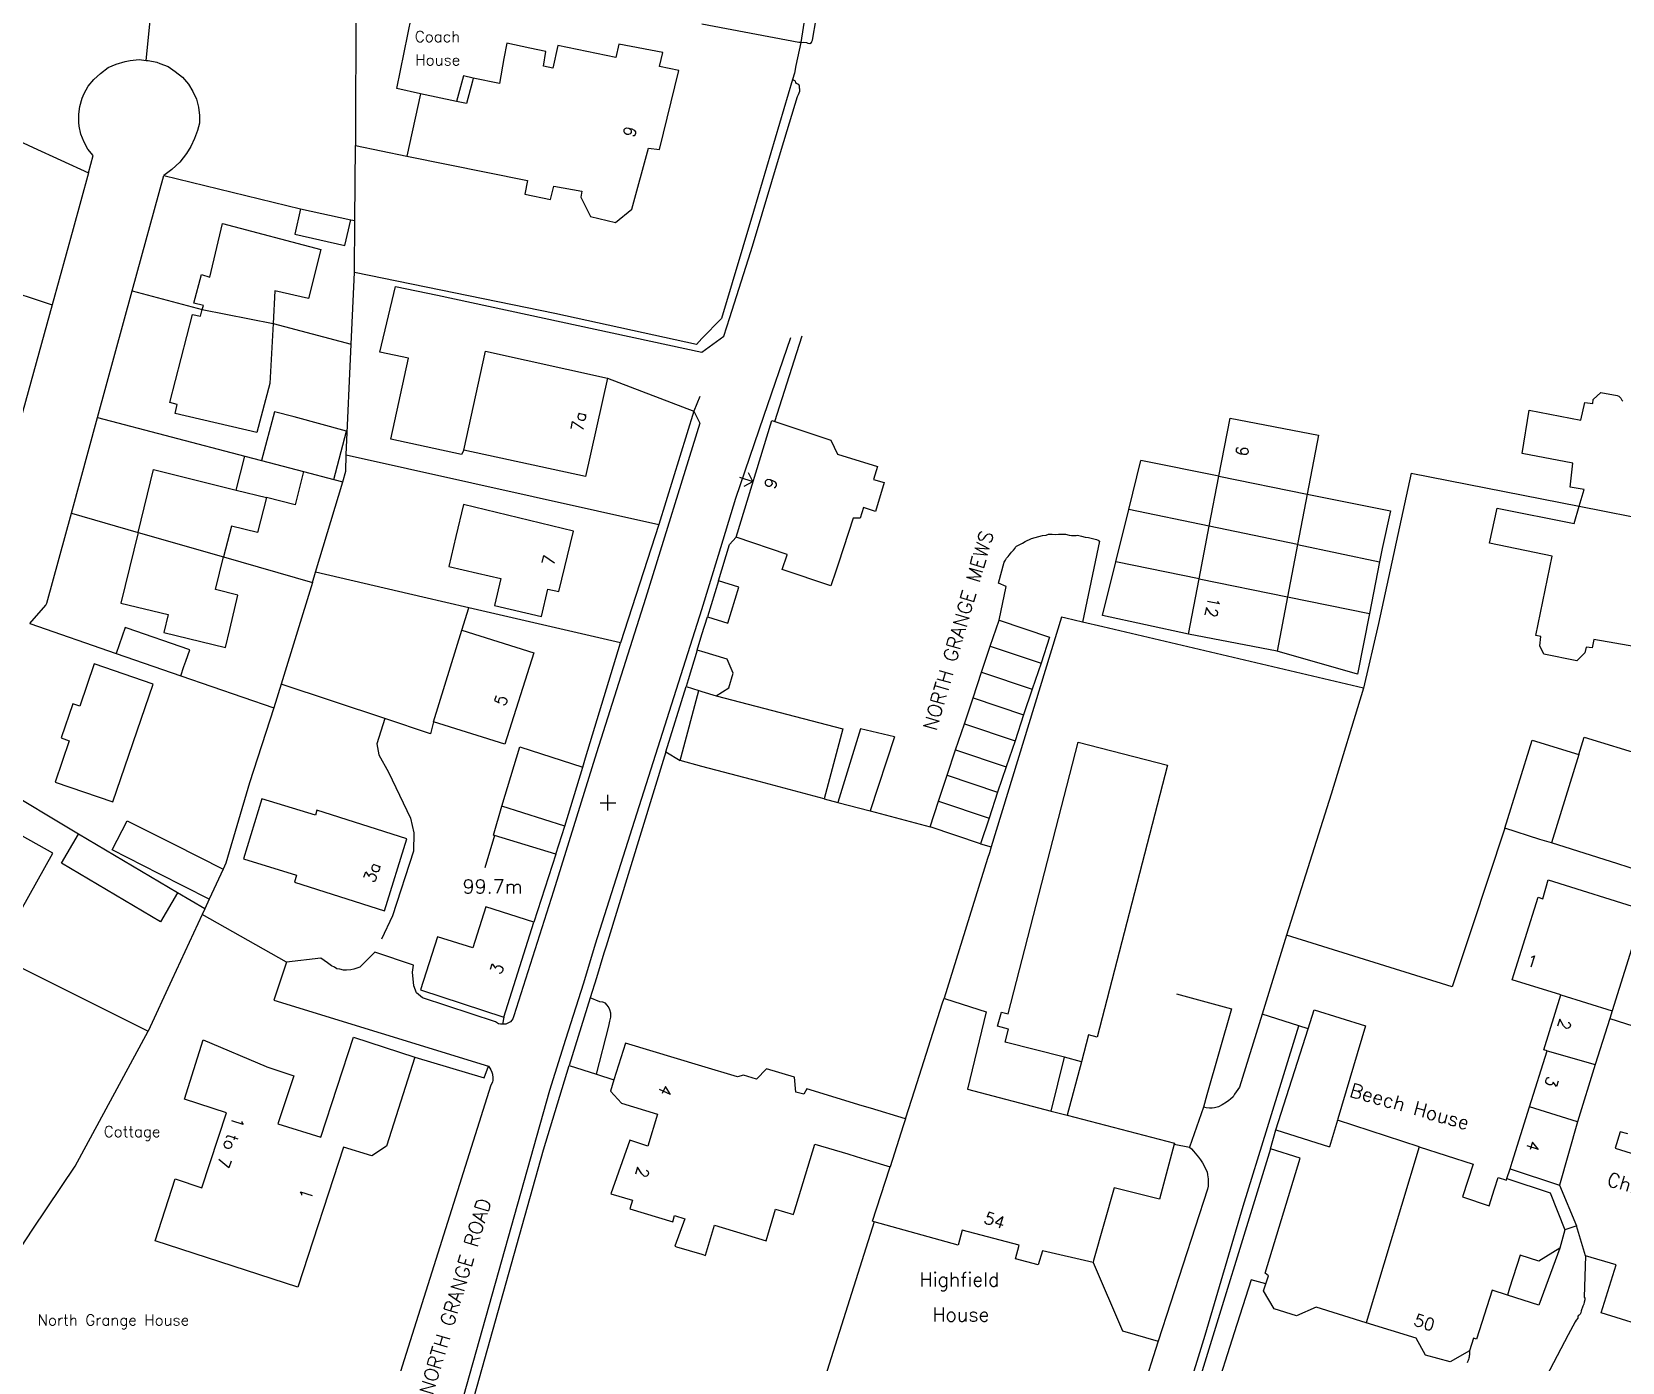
# Model space of a CAD drawing. Extents: x 427500 to 429848, y 434500 to 436505.
# Drawn here: x 428433 to 428592, y 435738 to 435871.1 of the extents above; entities that cross this region are included whole.
import ezdxf

# ---------------------------------------------------------------- set-up
doc = ezdxf.new("R2010")
doc.units = 0
doc.layers.add('LPTIP_Ex_Base', color=8, linetype='Continuous')
doc.styles.add('MtXpl_Romans', font='romans__.ttf')

msp = doc.modelspace()

# ---------------------------------------------------------------- linework, layer by layer
at = {"layer": 'LPTIP_Ex_Base', "color": 251, "true_color": 0x636466}
for p, q in [((428444.44, 435868.22), (428446.13, 435885.18)), ((428511.05, 435870.25), (428513.5, 435884.75)), ((428511.9, 435882.7), (428509.87, 435870)), ((428465.4, 435873.7), (428465.35, 435859.9)), ((428469.5, 435865.4), (428470.95, 435872.6)), ((428509.69, 435870.03), (428500, 435871.85)), ((428511, 435870.1), (428511.05, 435870.25)), ((428480.48, 435869.96), (428480.2, 435868.4)), ((428482.8, 435869.45), (428480.48, 435869.96)), ((428484.4, 435869.1), (428482.8, 435869.45)), ((428484.15, 435867.65), (428484.4, 435869.1)), ((428485.6, 435869.7), (428485.1, 435867.45)), ((428491.4, 435868.5), (428485.6, 435869.7)), ((428491.7, 435869.85), (428491.4, 435868.5)), ((428496.1, 435869), (428491.7, 435869.85)), ((428495.75, 435867.6), (428496.1, 435869)), ((428509.87, 435870), (428509.4, 435867.73)), ((428509.87, 435870), (428509.69, 435870.03)), ((428509.87, 435870), (428510.15, 435870.05)), ((428510.15, 435870.05), (428510.45, 435870)), ((428510.45, 435870), (428510.6, 435869.95)), ((428510.6, 435869.95), (428510.8, 435869.9)), ((428510.8, 435869.9), (428510.95, 435870)), ((428510.95, 435870), (428511, 435870.1)), ((428439.87, 435866.9), (428440.65, 435867.5)), ((428440.65, 435867.5), (428441.45, 435867.85)), ((428441.45, 435867.85), (428442.35, 435868.1)), ((428442.35, 435868.1), (428442.85, 435868.2)), ((428442.85, 435868.2), (428443.75, 435868.3)), ((428443.75, 435868.3), (428444.44, 435868.22)), ((428444.44, 435868.22), (428444.65, 435868.2)), ((428444.65, 435868.2), (428445.5, 435868.05)), ((428445.5, 435868.05), (428445.8, 435867.9)), ((428445.8, 435867.9), (428446.65, 435867.6)), ((428446.65, 435867.6), (428447.35, 435867.1)), ((428447.35, 435867.1), (428448.05, 435866.55)), ((428480.2, 435868.4), (428479.75, 435865.9)), ((428485.1, 435867.45), (428484.15, 435867.65)), ((428497.7, 435867.2), (428495.75, 435867.6)), ((428495.75, 435859.3), (428497.7, 435867.2)), ((428509.4, 435867.73), (428509.25, 435866.95)), ((428419, 435866.04), (428433.14, 435859.52)), ((428438.25, 435864.9), (428438.65, 435865.65)), ((428438.65, 435865.65), (428439.2, 435866.3)), ((428439.2, 435866.3), (428439.87, 435866.9)), ((428448.05, 435866.55), (428448.65, 435865.85)), ((428448.65, 435865.85), (428449.1, 435865.1)), ((428471.85, 435864.89), (428469.5, 435865.4)), ((428476.16, 435866.67), (428475.47, 435864.11)), ((428477.13, 435866.46), (428476.16, 435866.67)), ((428477.05, 435866.15), (428476.45, 435863.9)), ((428477.13, 435866.46), (428477.05, 435866.15)), ((428479.75, 435865.9), (428477.13, 435866.46)), ((428509.06, 435866.3), (428505.15, 435853.1)), ((428509.25, 435866.95), (428509.06, 435866.3)), ((428509.15, 435866.25), (428509.06, 435866.3)), ((428509.35, 435866.15), (428509.15, 435866.25)), ((428509.4, 435866), (428509.35, 435866.15)), ((428509.45, 435865.9), (428509.4, 435866)), ((428509.6, 435865.85), (428509.45, 435865.9)), ((428509.7, 435865.8), (428509.6, 435865.85)), ((428509.75, 435865.65), (428509.7, 435865.8)), ((428509.75, 435865.45), (428509.75, 435865.65)), ((428509.8, 435865.35), (428509.75, 435865.45)), ((428437.8, 435863.6), (428438.05, 435864.45)), ((428438.05, 435864.45), (428438.25, 435864.9)), ((428449.1, 435865.1), (428449.45, 435864.35)), ((428449.45, 435864.35), (428449.65, 435863.55)), ((428471.85, 435864.89), (428470.5, 435858.65)), ((428475.47, 435864.11), (428471.85, 435864.89)), ((428476.45, 435863.9), (428475.47, 435864.11)), ((428507.95, 435859.35), (428509.55, 435864.6)), ((428509.55, 435864.6), (428509.65, 435864.8)), ((428509.65, 435864.8), (428509.8, 435865.15)), ((428509.8, 435865.15), (428509.8, 435865.35)), ((428437.7, 435862.85), (428437.8, 435863.6)), ((428437.7, 435862), (428437.7, 435862.85)), ((428449.65, 435863.55), (428449.75, 435862.7)), ((428449.75, 435862.7), (428449.75, 435861.95)), ((428437.75, 435861.65), (428437.7, 435862)), ((428437.9, 435860.85), (428437.75, 435861.65)), ((428438.25, 435860.05), (428437.9, 435860.85)), ((428449.55, 435861.2), (428449.25, 435860.4)), ((428449.75, 435861.95), (428449.55, 435861.2)), ((428433.14, 435859.52), (428438.67, 435856.97)), ((428438.6, 435859.35), (428438.25, 435860.05)), ((428439.15, 435858.7), (428438.6, 435859.35)), ((428448.9, 435859.6), (428448.45, 435858.9)), ((428449.25, 435860.4), (428448.9, 435859.6)), ((428465.29, 435852.2), (428465.35, 435859.7)), ((428465.35, 435859.9), (428465.35, 435859.7)), ((428465.35, 435859.7), (428470.5, 435858.65)), ((428493, 435853.35), (428494.65, 435859.45)), ((428494.65, 435859.45), (428495.75, 435859.3)), ((428505.05, 435849.65), (428507.95, 435859.35)), ((428438.67, 435856.97), (428439.15, 435858.7)), ((428447.8, 435858.05), (428447, 435857.3)), ((428448.45, 435858.9), (428447.8, 435858.05)), ((428470.5, 435858.65), (428482.55, 435856.2)), ((428438.67, 435856.97), (428437.13, 435851.37)), ((428443.05, 435845.18), (428446.2, 435856.7)), ((428447, 435857.3), (428446.2, 435856.7)), ((428446.2, 435856.7), (428459.88, 435853.37)), ((428482.55, 435856.2), (428482.3, 435854.85)), ((428482.3, 435854.85), (428484.85, 435854.3)), ((428484.85, 435854.3), (428485.2, 435855.65)), ((428485.2, 435855.65), (428488, 435855.15)), ((428488, 435855.15), (428487.9, 435854.55)), ((428487.9, 435854.55), (428488.85, 435852.6)), ((428459.88, 435853.37), (428459.3, 435850.85)), ((428459.88, 435853.37), (428464.9, 435852.27)), ((428491.35, 435852), (428493, 435853.35)), ((428505.15, 435853.1), (428501.95, 435842.4)), ((428437.13, 435851.37), (428435.03, 435843.77)), ((428450.8, 435846.55), (428452.05, 435851.9)), ((428452.05, 435851.9), (428461.9, 435849.3)), ((428464.3, 435849.7), (428464.9, 435852.27)), ((428464.9, 435852.27), (428465.29, 435852.2)), ((428465.25, 435847), (428465.29, 435852.2)), ((428488.85, 435852.6), (428491.35, 435852)), ((428459.3, 435850.85), (428464.3, 435849.7)), ((428504.85, 435849.01), (428505.05, 435849.65)), ((428461.9, 435849.3), (428460.65, 435844.4)), ((428502.79, 435842.51), (428504.85, 435849.01)), ((428449.2, 435843.95), (428449.95, 435846.8)), ((428449.95, 435846.8), (428450.8, 435846.55)), ((428464.92, 435839.86), (428465.25, 435847)), ((428485.3, 435842.9), (428465.25, 435847)), ((428428.59, 435845.92), (428435.03, 435843.77)), ((428439.58, 435832.52), (428443.05, 435845.18)), ((428443.05, 435845.18), (428450.04, 435843.33)), ((428457.3, 435845.19), (428457.12, 435841.93)), ((428460.65, 435844.4), (428457.3, 435845.19)), ((428467.8, 435839.05), (428469.35, 435845.6)), ((428469.35, 435845.6), (428473.55, 435844.75)), ((428473.55, 435844.75), (428500, 435839.05)), ((428435.03, 435843.77), (428431.3, 435830.25)), ((428450.15, 435843.7), (428449.2, 435843.95)), ((428449.85, 435842.65), (428450.04, 435843.33)), ((428450.04, 435843.33), (428450.15, 435843.7)), ((428450.04, 435843.33), (428457.12, 435841.93)), ((428446.8, 435834), (428449.05, 435842.8)), ((428449.05, 435842.8), (428449.85, 435842.65)), ((428457.12, 435841.93), (428456.8, 435835.9)), ((428457.12, 435841.93), (428464.92, 435839.86)), ((428499.45, 435839.8), (428485.3, 435842.9)), ((428501.95, 435842.4), (428500, 435840.4)), ((428502.2, 435840.65), (428502.79, 435842.51)), ((428500, 435840.4), (428499.45, 435839.8)), ((428500, 435839.05), (428502.2, 435840.65)), ((428506.2, 435832.65), (428508.9, 435840.5)), ((428509.48, 435839.01), (428510.02, 435840.68)), ((428464.42, 435828.79), (428464.92, 435839.86)), ((428470.65, 435838.45), (428467.8, 435839.05)), ((428468.9, 435830.35), (428470.65, 435838.45)), ((428476.2, 435829.25), (428478.35, 435839.15)), ((428478.35, 435839.15), (428490.55, 435836.45)), ((428507.27, 435832.11), (428509.48, 435839.01)), ((428456.8, 435835.9), (428455.5, 435831)), ((428490.55, 435836.45), (428488.35, 435826.6)), ((428490.55, 435836.45), (428499.2, 435833.15)), ((428447.55, 435833.8), (428446.8, 435834)), ((428447.35, 435832.9), (428447.55, 435833.8)), ((428499.78, 435834.6), (428499.2, 435833.15)), ((428587.85, 435832.25), (428588.25, 435834)), ((428588.25, 435834), (428589.05, 435833.9)), ((428589.05, 435833.9), (428589.1, 435834.3)), ((428589.1, 435834.3), (428589.85, 435835)), ((428589.85, 435835), (428591.5, 435834.7)), ((428591.5, 435834.7), (428591.65, 435834.65)), ((428591.65, 435834.65), (428591.85, 435834.45)), ((428591.85, 435834.45), (428591.95, 435834.25)), ((428591.95, 435834.25), (428592.05, 435834.15)), ((428436.96, 435822.94), (428439.58, 435832.52)), ((428439.58, 435832.52), (428454.29, 435828.66)), ((428455.5, 435831), (428447.35, 435832.9)), ((428457.26, 435833.08), (428455.98, 435828.22)), ((428459.23, 435832.57), (428457.26, 435833.08)), ((428464.46, 435831.16), (428459.23, 435832.57)), ((428499.2, 435833.15), (428495.69, 435821.8)), ((428499.2, 435833.15), (428499.8, 435831.95)), ((428503.4, 435824.45), (428506.2, 435832.65)), ((428503.42, 435820.55), (428507, 435832.2)), ((428507, 435832.2), (428507.27, 435832.11)), ((428507.27, 435832.11), (428512.9, 435830.25)), ((428551.68, 435826.64), (428552.8, 435832.45)), ((428552.8, 435832.45), (428561.65, 435830.75)), ((428582, 435828.9), (428582.7, 435833.25)), ((428582.7, 435833.25), (428587.85, 435832.25)), ((428463.2, 435826.3), (428464.46, 435831.16)), ((428499.8, 435831.95), (428494.35, 435814.4)), ((428561.65, 435830.75), (428560.52, 435824.85)), ((428475.95, 435828.8), (428468.9, 435830.35)), ((428476.2, 435829.25), (428475.95, 435828.8)), ((428488.35, 435826.6), (428476.2, 435829.25)), ((428512.9, 435830.25), (428513.55, 435828.85)), ((428513.55, 435828.85), (428517.55, 435827.6)), ((428587.05, 435827.95), (428582, 435828.9)), ((428443.63, 435821.03), (428445.17, 435827.31)), ((428445.17, 435827.31), (428453.44, 435825.25)), ((428453.44, 435825.25), (428454.29, 435828.66)), ((428454.29, 435828.66), (428455.98, 435828.22)), ((428455.98, 435828.22), (428460.16, 435827.11)), ((428464.4, 435827.15), (428464.42, 435828.79)), ((428464.42, 435828.79), (428495.69, 435821.8)), ((428517.55, 435827.6), (428517.15, 435826.3)), ((428542.67, 435823.32), (428543.88, 435828.22)), ((428551.68, 435826.64), (428543.88, 435828.22)), ((428586.8, 435825.55), (428587.05, 435827.95)), ((428460.16, 435827.11), (428459.33, 435823.78)), ((428460.16, 435827.11), (428463.2, 435826.3)), ((428461.37, 435817.04), (428464.08, 435826.07)), ((428463.2, 435826.3), (428464.08, 435826.07)), ((428464.08, 435826.07), (428464.4, 435827.15)), ((428517.15, 435826.3), (428518.2, 435826)), ((428518.2, 435826), (428517.35, 435823.1)), ((428550.72, 435821.64), (428551.68, 435826.64)), ((428551.68, 435826.64), (428560.52, 435824.85)), ((428570.9, 435826.95), (428567.65, 435811.9)), ((428570.9, 435826.95), (428587.71, 435823.65)), ((428453.44, 435825.25), (428456.45, 435824.5)), ((428456.45, 435824.5), (428455.55, 435821)), ((428459.33, 435823.78), (428456.45, 435824.5)), ((428501.65, 435818.75), (428503.4, 435824.45)), ((428560.52, 435824.85), (428559.55, 435819.8)), ((428560.52, 435824.85), (428568.82, 435823.17)), ((428588.2, 435825.3), (428586.8, 435825.55)), ((428587.71, 435823.65), (428588.2, 435825.3)), ((428434.5, 435813.95), (428436.96, 435822.94)), ((428436.96, 435822.94), (428443.63, 435821.03)), ((428476.15, 435823.81), (428475.4, 435820.6)), ((428487.15, 435821.15), (428476.15, 435823.81)), ((428516.15, 435823.5), (428515.8, 435822.45)), ((428517.35, 435823.1), (428516.15, 435823.5)), ((428541.37, 435818.07), (428542.67, 435823.32)), ((428550.72, 435821.64), (428542.67, 435823.32)), ((428568.82, 435823.17), (428568, 435819.4)), ((428578.75, 435819.95), (428579.5, 435823.45)), ((428579.5, 435823.45), (428587.2, 435821.9)), ((428587.2, 435821.9), (428587.71, 435823.65)), ((428587.71, 435823.65), (428601.42, 435820.96)), ((428443.63, 435821.03), (428441.9, 435813.95)), ((428443.63, 435821.03), (428452.18, 435818.58)), ((428452.95, 435821.65), (428452.18, 435818.58)), ((428455.55, 435821), (428452.95, 435821.65)), ((428485.7, 435815.1), (428487.15, 435821.15)), ((428495.69, 435821.8), (428491.84, 435809.99)), ((428515.1, 435822.45), (428513.64, 435817.95)), ((428515.8, 435822.45), (428515.1, 435822.45)), ((428549.71, 435816.37), (428550.72, 435821.64)), ((428559.55, 435819.8), (428550.72, 435821.64)), ((428475.4, 435820.6), (428474.7, 435817.62)), ((428501.64, 435816.17), (428502.75, 435819.8)), ((428502.75, 435819.8), (428503.42, 435820.55)), ((428508.52, 435818.81), (428503.42, 435820.55)), ((428531.15, 435819.25), (428531.3, 435819.45)), ((428531.3, 435819.45), (428531.35, 435819.55)), ((428531.35, 435819.55), (428531.45, 435819.65)), ((428531.45, 435819.65), (428532.05, 435819.95)), ((428532.05, 435819.95), (428532.3, 435820.1)), ((428532.3, 435820.1), (428532.5, 435820.2)), ((428532.5, 435820.2), (428532.75, 435820.3)), ((428532.75, 435820.3), (428532.95, 435820.4)), ((428532.95, 435820.4), (428534.05, 435820.7)), ((428534.05, 435820.7), (428534.4, 435820.75)), ((428534.4, 435820.75), (428534.65, 435820.85)), ((428534.65, 435820.85), (428535, 435820.85)), ((428535, 435820.85), (428535.3, 435820.8)), ((428535.3, 435820.8), (428535.65, 435820.85)), ((428535.65, 435820.85), (428536.35, 435820.85)), ((428536.35, 435820.85), (428536.7, 435820.75)), ((428536.7, 435820.75), (428536.95, 435820.7)), ((428536.95, 435820.7), (428537.4, 435820.7)), ((428537.4, 435820.7), (428537.55, 435820.75)), ((428537.55, 435820.75), (428537.95, 435820.65)), ((428537.95, 435820.65), (428538.3, 435820.55)), ((428539.75, 435820.15), (428538.03, 435812.06)), ((428538.3, 435820.55), (428538.65, 435820.5)), ((428538.65, 435820.5), (428539.45, 435820.3)), ((428539.45, 435820.3), (428539.6, 435820.25)), ((428539.6, 435820.25), (428539.75, 435820.15)), ((428559.55, 435819.8), (428558.54, 435814.57)), ((428559.55, 435819.8), (428567.74, 435818.09)), ((428568, 435819.4), (428567.74, 435818.09)), ((428585, 435818.65), (428578.75, 435819.95)), ((428451.35, 435815.3), (428452.18, 435818.58)), ((428452.18, 435818.58), (428461.07, 435816.03)), ((428500, 435813.3), (428501.65, 435818.75)), ((428508.01, 435817.33), (428508.51, 435818.78)), ((428508.51, 435818.78), (428508.52, 435818.81)), ((428513.64, 435817.95), (428513.39, 435817.16)), ((428529.65, 435815.95), (428530.2, 435818.05)), ((428530.2, 435818.05), (428530.35, 435818.25)), ((428530.35, 435818.25), (428530.45, 435818.45)), ((428530.45, 435818.45), (428530.6, 435818.6)), ((428530.6, 435818.6), (428530.7, 435818.75)), ((428530.7, 435818.75), (428530.85, 435818.9)), ((428530.85, 435818.9), (428530.95, 435819.05)), ((428530.95, 435819.05), (428531.15, 435819.25)), ((428540.05, 435812.7), (428541.37, 435818.07)), ((428549.71, 435816.37), (428541.37, 435818.07)), ((428567.74, 435818.09), (428566.73, 435812.9)), ((428583.35, 435810.7), (428585, 435818.65)), ((428461.07, 435816.03), (428461.37, 435817.04)), ((428472.11, 435814.55), (428461.37, 435817.04)), ((428474.7, 435817.62), (428477.55, 435816.95)), ((428477.55, 435816.95), (428479.9, 435816.4)), ((428479.9, 435816.4), (428479.25, 435813.7)), ((428501.64, 435816.17), (428500.54, 435812.57)), ((428503.7, 435815.55), (428501.64, 435816.17)), ((428512.88, 435815.67), (428508.01, 435817.33)), ((428513.39, 435817.16), (428512.88, 435815.67)), ((428548.65, 435810.85), (428549.71, 435816.37)), ((428549.71, 435816.37), (428558.54, 435814.57)), ((428453.6, 435814.75), (428451.35, 435815.3)), ((428452.8, 435811.3), (428453.6, 435814.75)), ((428461.07, 435816.03), (428457.92, 435805.84)), ((428476.7, 435813.49), (428472.11, 435814.55)), ((428483.95, 435812.6), (428484.6, 435815.35)), ((428484.6, 435815.35), (428485.7, 435815.1)), ((428502.6, 435811.94), (428503.7, 435815.55)), ((428530.4, 435815.6), (428529.65, 435815.95)), ((428529.7, 435812.25), (428530.4, 435815.6)), ((428558.54, 435814.57), (428557.5, 435809.15)), ((428558.54, 435814.57), (428566.73, 435812.9)), ((428432.8, 435811.9), (428434.4, 435813.75)), ((428434.4, 435813.75), (428434.5, 435813.95)), ((428441.9, 435813.95), (428446.63, 435812.8)), ((428476, 435811.25), (428476.7, 435813.49)), ((428491.84, 435809.99), (428476.7, 435813.49)), ((428479.25, 435813.7), (428483.95, 435812.6)), ((428489.35, 435779.9), (428500, 435813.3)), ((428494.35, 435814.4), (428489.45, 435799)), ((428432.8, 435811.9), (428441.45, 435808.92)), ((428442.34, 435811.52), (428441.45, 435808.92)), ((428442.53, 435811.45), (428442.34, 435811.52)), ((428448.7, 435809.33), (428442.53, 435811.45)), ((428446.63, 435812.8), (428446.19, 435811.01)), ((428500, 435810.8), (428500.54, 435812.57)), ((428500.54, 435812.57), (428502.6, 435811.94)), ((428528.8, 435809.65), (428529.7, 435812.25)), ((428535.95, 435812.55), (428528.92, 435789.6)), ((428529.7, 435812.25), (428534.75, 435810.55)), ((428536.37, 435812.45), (428535.95, 435812.55)), ((428538.03, 435812.06), (428536.37, 435812.45)), ((428540.08, 435811.58), (428538.03, 435812.06)), ((428548.65, 435810.85), (428540.05, 435812.7)), ((428566.15, 435805.45), (428540.08, 435811.58)), ((428566.73, 435812.9), (428565.55, 435806.85)), ((428567.65, 435811.9), (428566.15, 435805.45)), ((428446.19, 435811.01), (428452.36, 435809.51)), ((428452.36, 435809.51), (428452.8, 435811.3)), ((428473.15, 435802.1), (428476, 435811.25)), ((428476, 435811.25), (428483.2, 435809)), ((428488.35, 435798.5), (428491.84, 435809.99)), ((428499.53, 435809.26), (428500, 435810.8)), ((428534.75, 435810.55), (428533.9, 435807.95)), ((428557.5, 435809.15), (428548.65, 435810.85)), ((428583.85, 435810.6), (428583.35, 435810.7)), ((428583.75, 435809.7), (428583.85, 435810.6)), ((428589.15, 435810.3), (428589, 435809.5)), ((428596.9, 435808.95), (428589.15, 435810.3)), ((428441.45, 435808.92), (428447.9, 435806.7)), ((428448.39, 435808.14), (428448.79, 435809.3)), ((428448.79, 435809.3), (428448.7, 435809.33)), ((428483.2, 435809), (428480.3, 435799.85)), ((428499.53, 435809.26), (428498.61, 435806.28)), ((428500, 435809.12), (428499.53, 435809.26)), ((428502.53, 435808.34), (428500, 435809.12)), ((428503.13, 435806.94), (428502.53, 435808.34)), ((428527.95, 435807.05), (428528.8, 435809.65)), ((428528.8, 435809.65), (428533.9, 435807.95)), ((428565.55, 435806.85), (428557.5, 435809.15)), ((428584.15, 435808.85), (428583.75, 435809.7)), ((428587.45, 435808.2), (428584.15, 435808.85)), ((428588.25, 435809), (428587.45, 435808.2)), ((428588.4, 435809.55), (428588.25, 435809)), ((428589, 435809.5), (428588.4, 435809.55)), ((428439.25, 435807.87), (428437.8, 435803.65)), ((428445.15, 435805.85), (428439.25, 435807.87)), ((428447.9, 435806.7), (428448.21, 435807.61)), ((428447.9, 435806.7), (428457.2, 435803.5)), ((428448.21, 435807.61), (428448.39, 435808.14)), ((428502.69, 435805.48), (428503.13, 435806.94)), ((428527.1, 435804.5), (428527.95, 435807.05)), ((428527.95, 435807.05), (428533, 435805.35)), ((428533.9, 435807.95), (428533, 435805.35)), ((428441.1, 435794.1), (428445.15, 435805.85)), ((428457.92, 435805.84), (428457.2, 435803.5)), ((428468.29, 435802.41), (428457.92, 435805.84)), ((428496.4, 435799.1), (428498.41, 435805.61)), ((428497.92, 435798.59), (428499.68, 435805.22)), ((428498.61, 435806.28), (428498.41, 435805.61)), ((428498.41, 435805.61), (428499.68, 435805.22)), ((428499.68, 435805.22), (428500, 435805.12)), ((428500, 435805.12), (428501.42, 435804.69)), ((428501.42, 435804.69), (428502.69, 435805.48)), ((428533, 435805.35), (428532.15, 435802.8)), ((428566.15, 435805.45), (428562.9, 435794.85)), ((428437.1, 435803.9), (428435.95, 435800.5)), ((428437.8, 435803.65), (428437.1, 435803.9)), ((428457.2, 435803.5), (428454.75, 435796)), ((428501.42, 435804.69), (428514.08, 435801.39)), ((428526.25, 435801.9), (428527.1, 435804.5)), ((428527.1, 435804.5), (428532.15, 435802.8)), ((428437.67, 435790.85), (428419.45, 435801.81)), ((428468.29, 435802.41), (428467.5, 435799.9)), ((428472.85, 435800.9), (428468.29, 435802.41)), ((428473.15, 435802.1), (428472.85, 435800.9)), ((428480.3, 435799.85), (428473.15, 435802.1)), ((428525.35, 435799.3), (428526.25, 435801.9)), ((428526.25, 435801.9), (428531.3, 435800.2)), ((428532.15, 435802.8), (428531.3, 435800.2)), ((428436.75, 435800.2), (428435.35, 435796.05)), ((428435.95, 435800.5), (428436.75, 435800.2)), ((428514.08, 435801.39), (428512.21, 435794.38)), ((428515.84, 435801.39), (428513.59, 435794.02)), ((428519.25, 435800.59), (428515.84, 435801.39)), ((428519.25, 435800.59), (428516.82, 435793.17)), ((428531.3, 435800.2), (428530.4, 435797.6)), ((428580.28, 435791.44), (428583, 435800.25)), ((428583, 435800.25), (428587.67, 435798.82)), ((428587.67, 435798.82), (428588.2, 435800.55)), ((428588.2, 435800.55), (428594.3, 435798.7)), ((428467.5, 435799.9), (428467.7, 435798.8)), ((428467.7, 435798.8), (428468.65, 435797.05)), ((428480, 435793.65), (428481.8, 435799.6)), ((428481.8, 435799.6), (428488.1, 435797.55)), ((428489.45, 435799), (428485.15, 435785.15)), ((428496.4, 435799.1), (428490.42, 435779.66)), ((428496.4, 435799.1), (428497.81, 435798.21)), ((428524.5, 435796.75), (428525.35, 435799.3)), ((428525.35, 435799.3), (428530.4, 435797.6)), ((428530.6, 435772.9), (428537.6, 435800.05)), ((428537.6, 435800.05), (428546.55, 435797.75)), ((428587.67, 435798.82), (428584.94, 435789.97)), ((428468.65, 435797.05), (428470.85, 435792.45)), ((428486.3, 435791.65), (428488.1, 435797.55)), ((428488.1, 435797.55), (428488.35, 435798.5)), ((428497.81, 435798.21), (428497.92, 435798.59)), ((428500, 435797.63), (428497.81, 435798.21)), ((428505.71, 435796.11), (428500, 435797.63)), ((428530.4, 435797.6), (428529.55, 435795.05)), ((428546.55, 435797.75), (428542.2, 435780.97)), ((428435.35, 435796.05), (428441.1, 435794.1)), ((428454.75, 435796), (428452.4, 435787.95)), ((428512.21, 435794.38), (428505.71, 435796.11)), ((428523.65, 435794.15), (428524.5, 435796.75)), ((428524.5, 435796.75), (428529.55, 435795.05)), ((428435.1, 435788.95), (428425.8, 435794.15)), ((428456, 435794.4), (428454.15, 435788.4)), ((428461.35, 435792.75), (428456, 435794.4)), ((428512.21, 435794.38), (428513.59, 435794.02)), ((428513.59, 435794.02), (428516.82, 435793.17)), ((428522.8, 435791.6), (428523.65, 435794.15)), ((428523.65, 435794.15), (428528.7, 435792.45)), ((428529.55, 435795.05), (428528.7, 435792.45)), ((428562.9, 435794.85), (428558.45, 435780.75)), ((428461.5, 435793.25), (428461.35, 435792.75)), ((428470.5, 435790.4), (428461.5, 435793.25)), ((428470.85, 435792.45), (428471.2, 435791)), ((428479.15, 435790.75), (428480, 435793.65)), ((428486.3, 435791.65), (428480, 435793.65)), ((428516.82, 435793.17), (428522.8, 435791.6)), ((428528.7, 435792.45), (428527.85, 435789.9)), ((428435.96, 435787.96), (428437.67, 435790.85)), ((428447.58, 435784.98), (428437.67, 435790.85)), ((428441.05, 435789.3), (428442.55, 435792.2)), ((428442.55, 435792.2), (428447.2, 435789.85)), ((428471.2, 435791), (428471.15, 435789.15)), ((428479.26, 435790.72), (428478.3, 435787.5)), ((428479.26, 435790.72), (428479.15, 435790.75)), ((428485.4, 435788.85), (428479.26, 435790.72)), ((428485.4, 435788.85), (428486.3, 435791.65)), ((428527.85, 435789.9), (428522.8, 435791.6)), ((428580.25, 435791.34), (428577, 435781.6)), ((428580.28, 435791.44), (428580.25, 435791.34)), ((428583.78, 435790.33), (428580.28, 435791.44)), ((428445.75, 435786.9), (428441.05, 435789.3)), ((428447.2, 435789.85), (428452.13, 435787.36)), ((428468.25, 435783.2), (428470.5, 435790.4)), ((428471.15, 435789.15), (428469.05, 435782.7)), ((428527.85, 435789.9), (428528.92, 435789.6)), ((428528.92, 435789.6), (428528.73, 435788.97)), ((428584.94, 435789.97), (428583.78, 435790.33)), ((428591.56, 435787.88), (428584.94, 435789.97)), ((428431.1, 435781.8), (428435.1, 435788.95)), ((428445.87, 435782.09), (428435.96, 435787.96)), ((428452.4, 435787.95), (428452.13, 435787.36)), ((428454.15, 435788.4), (428459.45, 435786.75)), ((428485.4, 435788.85), (428483.2, 435782.05)), ((428528.56, 435788.43), (428524.2, 435774.45)), ((428528.73, 435788.97), (428528.56, 435788.43)), ((428594.65, 435786.9), (428591.56, 435787.88)), ((428450.74, 435784.35), (428445.75, 435786.9)), ((428452.13, 435787.36), (428450.74, 435784.35)), ((428459.45, 435786.75), (428459.25, 435786.05)), ((428459.25, 435786.05), (428468.25, 435783.2)), ((428584.05, 435784.4), (428584.6, 435786.3)), ((428584.6, 435786.3), (428594.18, 435783.27)), ((428447.58, 435784.98), (428445.87, 435782.09)), ((428450.3, 435783.4), (428447.58, 435784.98)), ((428450.74, 435784.35), (428450.3, 435783.4)), ((428485.15, 435785.15), (428481.2, 435772.7)), ((428581, 435776.3), (428583.6, 435784.55)), ((428583.6, 435784.55), (428584.05, 435784.4)), ((428450.02, 435782.81), (428447.01, 435776.27)), ((428450.3, 435783.4), (428450.02, 435782.81)), ((428458.46, 435778.06), (428450.02, 435782.81)), ((428478.4, 435783.6), (428477.1, 435779.5)), ((428483.2, 435782.05), (428478.4, 435783.6)), ((428594.18, 435783.27), (428590.99, 435773.17)), ((428469.05, 435782.7), (428467.95, 435780.35)), ((428480.2, 435772.55), (428483.2, 435782.05)), ((428577, 435781.6), (428575, 435775.6)), ((428473.55, 435780.6), (428471.85, 435775.3)), ((428477.1, 435779.5), (428473.55, 435780.6)), ((428488.2, 435776), (428489.35, 435779.9)), ((428490.42, 435779.66), (428490.2, 435778.95)), ((428542.2, 435780.97), (428539.5, 435770.55)), ((428558.45, 435780.75), (428556, 435772.84)), ((428575, 435775.6), (428558.45, 435780.75)), ((428430.03, 435778.45), (428444.65, 435771.15)), ((428458.46, 435778.06), (428457.2, 435774.25)), ((428461.9, 435778.45), (428458.46, 435778.06)), ((428462.55, 435778), (428461.9, 435778.45)), ((428462.95, 435777.7), (428462.55, 435778)), ((428467.3, 435779.05), (428465.8, 435777.55)), ((428471.15, 435777.75), (428467.3, 435779.05)), ((428490.2, 435778.95), (428489.44, 435776.5)), ((428463.25, 435777.55), (428462.95, 435777.7)), ((428463.5, 435777.4), (428463.25, 435777.55)), ((428463.8, 435777.35), (428463.5, 435777.4)), ((428464.15, 435777.25), (428463.8, 435777.35)), ((428464.45, 435777.25), (428464.15, 435777.25)), ((428464.9, 435777.3), (428464.45, 435777.25)), ((428465.2, 435777.35), (428464.9, 435777.3)), ((428465.8, 435777.55), (428465.2, 435777.35)), ((428471.05, 435777.05), (428471.15, 435777.75)), ((428471.2, 435775.7), (428471.05, 435777.05)), ((428489.44, 435776.5), (428488.83, 435774.49)), ((428447.01, 435776.27), (428444.65, 435771.15)), ((428471.45, 435775), (428471.2, 435775.7)), ((428472.05, 435774.5), (428471.45, 435775)), ((428471.85, 435775.3), (428480.2, 435772.55)), ((428486.4, 435770.35), (428488.2, 435776)), ((428547.44, 435774.9), (428552.95, 435773.4)), ((428585.85, 435774.8), (428581, 435776.3)), ((428584.15, 435769.3), (428585.85, 435774.8)), ((428585.85, 435774.8), (428590.99, 435773.17)), ((428457.2, 435774.25), (428478.65, 435767.65)), ((428479.35, 435772.1), (428472.05, 435774.5)), ((428488.83, 435774.49), (428486.74, 435767.72)), ((428489.8, 435774.1), (428488.83, 435774.49)), ((428490.1, 435774.05), (428489.8, 435774.1)), ((428490.35, 435773.95), (428490.1, 435774.05)), ((428490.5, 435773.8), (428490.35, 435773.95)), ((428490.65, 435773.6), (428490.5, 435773.8)), ((428490.8, 435773.3), (428490.65, 435773.6)), ((428490.9, 435772.95), (428490.8, 435773.3)), ((428521.28, 435765.3), (428524.02, 435773.88)), ((428524.02, 435773.88), (428524.2, 435774.45)), ((428524.2, 435774.45), (428524.35, 435774.4)), ((428524.35, 435774.4), (428528.4, 435773.1)), ((428552.95, 435773.4), (428550.49, 435764.78)), ((428560.59, 435771.39), (428561.19, 435773.3)), ((428561.19, 435773.3), (428566.34, 435771.68)), ((428590.99, 435773.17), (428590.75, 435772.43)), ((428479.65, 435771.9), (428479.35, 435772.1)), ((428479.85, 435771.85), (428479.65, 435771.9)), ((428480.05, 435771.85), (428479.85, 435771.85)), ((428480.2, 435772.55), (428480.05, 435771.85)), ((428480.4, 435771.85), (428480.05, 435771.85)), ((428480.6, 435771.95), (428480.4, 435771.85)), ((428480.85, 435772.1), (428480.6, 435771.95)), ((428481, 435772.25), (428480.85, 435772.1)), ((428481.1, 435772.4), (428481, 435772.25)), ((428481.2, 435772.7), (428481.1, 435772.4)), ((428489.46, 435766.84), (428490.7, 435771.65)), ((428490.7, 435771.65), (428490.8, 435772.15)), ((428490.8, 435772.15), (428490.9, 435772.55)), ((428490.9, 435772.55), (428490.9, 435772.95)), ((428528.4, 435773.1), (428526.55, 435765.35)), ((428529.55, 435771.65), (428529.95, 435773.05)), ((428530.65, 435771.35), (428529.55, 435771.65)), ((428529.95, 435773.05), (428530.6, 435772.9)), ((428556, 435772.84), (428553.75, 435765.55)), ((428559.66, 435771.68), (428556, 435772.84)), ((428556.53, 435761.53), (428559.66, 435771.68)), ((428560.59, 435771.39), (428559.66, 435771.68)), ((428566.34, 435771.68), (428563.58, 435762.38)), ((428590.75, 435772.43), (428589.31, 435767.83)), ((428590.75, 435772.43), (428595.61, 435770.88)), ((428437.35, 435757.65), (428444.65, 435771.15)), ((428448.25, 435764.35), (428450.12, 435770.27)), ((428450.12, 435770.27), (428456.43, 435767.63)), ((428461.9, 435760.55), (428465.15, 435770.55)), ((428465.15, 435770.55), (428471.3, 435768.55)), ((428484.78, 435765.24), (428486.4, 435770.35)), ((428530.3, 435770.05), (428530.65, 435771.35)), ((428536.25, 435768.55), (428530.3, 435770.05)), ((428538.65, 435770.8), (428537.95, 435768.1)), ((428539.5, 435770.55), (428538.65, 435770.8)), ((428557.38, 435761.27), (428560.59, 435771.39)), ((428471.3, 435768.55), (428468.45, 435759.65)), ((428471.3, 435768.55), (428478.23, 435766.5)), ((428492.35, 435769.95), (428491.2, 435766.28)), ((428500, 435767.65), (428492.35, 435769.95)), ((428534.9, 435763.15), (428536.25, 435768.55)), ((428537.95, 435768.1), (428536.25, 435768.55)), ((428582.74, 435763.6), (428584.5, 435769.2)), ((428584.5, 435769.2), (428584.15, 435769.3)), ((428584.5, 435769.2), (428589.31, 435767.83)), ((428456.43, 435767.63), (428456.5, 435767.6)), ((428456.5, 435767.6), (428459.2, 435766.7)), ((428478.23, 435766.5), (428478.65, 435767.65)), ((428478.65, 435767.65), (428478.8, 435767.45)), ((428478.8, 435767.45), (428478.9, 435767.3)), ((428478.9, 435767.3), (428479, 435767.05)), ((428479, 435767.05), (428479.05, 435766.85)), ((428479.05, 435766.85), (428479.1, 435766.5)), ((428484.15, 435759.3), (428486.74, 435767.72)), ((428486.74, 435767.72), (428489.46, 435766.84)), ((428489.46, 435766.84), (428491.2, 435766.28)), ((428503.55, 435766.6), (428500, 435767.65)), ((428506.45, 435767.4), (428505.45, 435766.35)), ((428509.25, 435766.55), (428506.45, 435767.4)), ((428537.95, 435768.1), (428536.5, 435762.75)), ((428589.31, 435767.83), (428587.52, 435762.1)), ((428459.2, 435766.7), (428457.6, 435761.9)), ((428478.9, 435765.75), (428462.85, 435715)), ((428470.05, 435712.87), (428484.78, 435765.24)), ((428479.05, 435766.05), (428478.9, 435765.75)), ((428479.1, 435766.25), (428479.05, 435766.05)), ((428479.1, 435766.5), (428479.1, 435766.25)), ((428491.2, 435766.28), (428490.85, 435765.15)), ((428504.15, 435766.75), (428503.55, 435766.6)), ((428505.45, 435766.35), (428504.15, 435766.75)), ((428509.4, 435765.05), (428509.25, 435766.55)), ((428510.5, 435765.4), (428510.2, 435764.85)), ((428516.02, 435763.7), (428510.5, 435765.4)), ((428520.35, 435762.37), (428521.28, 435765.3)), ((428526.55, 435765.35), (428534.9, 435763.15)), ((428553.75, 435765.55), (428553.25, 435764.85)), ((428452.45, 435763), (428448.25, 435764.35)), ((428490.85, 435765.15), (428491.95, 435763.95)), ((428491.95, 435763.95), (428495.55, 435762.85)), ((428510.2, 435764.85), (428509.4, 435765.05)), ((428516.86, 435763.45), (428516.02, 435763.7)), ((428550.49, 435764.78), (428550.14, 435763.54)), ((428552, 435763.8), (428551.65, 435763.6)), ((428552.45, 435764.05), (428552, 435763.8)), ((428552.66, 435764.21), (428552.45, 435764.05)), ((428552.85, 435764.35), (428552.66, 435764.21)), ((428553.1, 435764.6), (428552.85, 435764.35)), ((428553.25, 435764.85), (428553.1, 435764.6)), ((428450, 435755.5), (428452.45, 435763)), ((428495.55, 435762.85), (428494.6, 435759.65)), ((428520.35, 435762.37), (428516.86, 435763.45)), ((428520.35, 435762.37), (428520.12, 435761.69)), ((428534.9, 435763.15), (428536.5, 435762.75)), ((428536.5, 435762.75), (428547.25, 435759.95)), ((428550.14, 435763.54), (428548.75, 435759.55)), ((428550.4, 435763.5), (428550.14, 435763.54)), ((428550.75, 435763.45), (428550.4, 435763.5)), ((428551, 435763.45), (428550.75, 435763.45)), ((428551.25, 435763.5), (428551, 435763.45)), ((428551.65, 435763.6), (428551.25, 435763.5)), ((428563.54, 435762.24), (428562.75, 435759.6)), ((428563.58, 435762.38), (428563.54, 435762.24)), ((428571.7, 435759.6), (428563.54, 435762.24)), ((428581, 435758.05), (428582.74, 435763.6)), ((428587.52, 435762.1), (428582.74, 435763.6)), ((428587.52, 435762.1), (428585.74, 435755.76)), ((428457.6, 435761.9), (428461.9, 435760.55)), ((428520.12, 435761.69), (428518.81, 435757.59)), ((428554.1, 435753.65), (428556.53, 435761.53)), ((428556.83, 435759.38), (428557.38, 435761.27)), ((428557.38, 435761.27), (428562.75, 435759.6)), ((428591.8, 435761.1), (428591.3, 435759.45)), ((428592.55, 435760.9), (428591.8, 435761.1)), ((428464.15, 435759.55), (428459.6, 435745.55)), ((428467, 435758.7), (428464.15, 435759.55)), ((428468.45, 435759.65), (428467, 435758.7)), ((428471.18, 435713.02), (428484.15, 435759.3)), ((428492.8, 435760.25), (428490.9, 435754.9)), ((428494.6, 435759.65), (428492.8, 435760.25)), ((428509.2, 435752.95), (428511.28, 435759.86)), ((428511.28, 435759.86), (428514.57, 435758.87)), ((428514.57, 435758.87), (428515.41, 435758.61)), ((428547.22, 435759.84), (428545.75, 435754.35)), ((428547.25, 435759.95), (428547.22, 435759.84)), ((428547.22, 435759.84), (428548.75, 435759.55)), ((428556.83, 435759.38), (428548.1, 435730.95)), ((428548.75, 435759.55), (428548.95, 435759.4)), ((428548.95, 435759.4), (428549.15, 435759.15)), ((428549.15, 435759.15), (428549.65, 435758.55)), ((428559.8, 435758.45), (428556.83, 435759.38)), ((428571.7, 435759.6), (428566.42, 435741.99)), ((428571.7, 435759.6), (428577.1, 435757.85)), ((428591.3, 435759.45), (428605.3, 435755.05)), ((428433.1, 435751.35), (428437.35, 435757.65)), ((428515.41, 435758.61), (428516.73, 435758.22)), ((428516.73, 435758.22), (428518.81, 435757.59)), ((428517.05, 435752.15), (428518.74, 435757.39)), ((428518.74, 435757.39), (428518.81, 435757.59)), ((428549.65, 435758.55), (428549.85, 435758.3)), ((428549.85, 435758.3), (428550.05, 435758)), ((428550.05, 435758), (428550.5, 435757.1)), ((428556.3, 435746.95), (428559.8, 435758.45)), ((428577.1, 435757.85), (428576.05, 435754.6)), ((428580.48, 435756.43), (428580.79, 435757.38)), ((428580.79, 435757.38), (428581, 435758.05)), ((428580.79, 435757.38), (428585.74, 435755.76)), ((428445.35, 435750.2), (428447.35, 435756.4)), ((428447.35, 435756.4), (428450, 435755.5)), ((428550.5, 435757.1), (428550.55, 435756.8)), ((428550.55, 435756.8), (428550.6, 435756.4)), ((428550.6, 435756.4), (428550.6, 435755.65)), ((428579.25, 435755.4), (428579.6, 435756.52)), ((428579.6, 435756.52), (428580.42, 435756.25)), ((428580.42, 435756.25), (428580.48, 435756.43)), ((428580.48, 435756.43), (428584.79, 435755)), ((428585.74, 435755.76), (428587.44, 435751.67)), ((428490.9, 435754.9), (428493.05, 435754.25)), ((428493.05, 435754.25), (428492.8, 435753.4)), ((428541.2, 435755.5), (428539.16, 435748.23)), ((428545.75, 435754.35), (428541.2, 435755.5)), ((428550.55, 435755.35), (428545.6, 435740.15)), ((428550.6, 435755.65), (428550.55, 435755.35)), ((428576.05, 435754.6), (428578.7, 435753.7)), ((428578.7, 435753.7), (428579.25, 435755.4)), ((428584.79, 435755), (428586.28, 435751.27)), ((428492.8, 435753.4), (428497.1, 435752.1)), ((428497.1, 435752.1), (428497.25, 435752.73)), ((428497.25, 435752.73), (428498.3, 435752.4)), ((428506.41, 435750.19), (428507.35, 435753.35)), ((428507.35, 435753.35), (428509.16, 435752.81)), ((428509.16, 435752.81), (428509.2, 435752.95)), ((428550.3, 435740.75), (428554.1, 435753.65)), ((428417.62, 435727.82), (428433.1, 435751.35)), ((428498.3, 435752.4), (428497.3, 435749.65)), ((428500.35, 435748.75), (428501.25, 435751.75)), ((428501.25, 435751.75), (428506.41, 435750.19)), ((428517.22, 435752.1), (428506.7, 435718.9)), ((428517.22, 435752.1), (428517.05, 435752.15)), ((428525.6, 435749.75), (428517.22, 435752.1)), ((428526, 435751.25), (428525.6, 435749.75)), ((428531.7, 435749.75), (428526, 435751.25)), ((428586.28, 435751.27), (428585.75, 435749.45)), ((428587.27, 435751.61), (428586.28, 435751.27)), ((428587.44, 435751.67), (428587.27, 435751.61)), ((428588.34, 435748.69), (428587.44, 435751.67)), ((428459.6, 435745.55), (428445.35, 435750.2)), ((428497.3, 435749.65), (428497.46, 435749.6)), ((428497.46, 435749.6), (428500, 435748.84)), ((428531.35, 435748.4), (428531.7, 435749.75)), ((428585.75, 435749.45), (428583.65, 435748.15)), ((428585.75, 435749.45), (428583.66, 435743.74)), ((428500, 435748.84), (428500.34, 435748.73)), ((428500.34, 435748.73), (428500.35, 435748.75)), ((428533.6, 435747.8), (428531.35, 435748.4)), ((428534.05, 435749.2), (428533.6, 435747.8)), ((428539.11, 435748.02), (428534.05, 435749.2)), ((428539.16, 435748.23), (428539.11, 435748.02)), ((428539.11, 435748.02), (428542.05, 435741.2)), ((428581.8, 435748.75), (428580.75, 435745.45)), ((428583.65, 435748.15), (428581.8, 435748.75)), ((428588.34, 435748.69), (428588.2, 435744.55)), ((428591.4, 435747.8), (428588.34, 435748.69)), ((428589.9, 435743), (428591.4, 435747.8)), ((428554.9, 435746.3), (428553.22, 435741)), ((428556.38, 435745.88), (428554.9, 435746.3)), ((428556.65, 435746.7), (428556.3, 435746.95)), ((428556.38, 435745.88), (428556.65, 435746.7)), ((428556.15, 435745.2), (428556.38, 435745.88)), ((428557.2, 435743.4), (428556.15, 435745.2)), ((428579, 435745.24), (428577.44, 435740.36)), ((428580.52, 435744.75), (428579, 435745.24)), ((428580.75, 435745.45), (428580.52, 435744.75)), ((428583.66, 435743.74), (428580.52, 435744.75)), ((428588.2, 435744.55), (428588.25, 435744.45)), ((428559.45, 435742.7), (428557.2, 435743.4)), ((428561.4, 435743.55), (428559.45, 435742.7)), ((428566.42, 435741.99), (428561.4, 435743.55)), ((428587.85, 435743), (428587.8, 435742.85)), ((428587.9, 435743.2), (428587.85, 435743)), ((428588.05, 435743.65), (428587.9, 435743.2)), ((428588.15, 435743.85), (428588.05, 435743.65)), ((428588.2, 435744.05), (428588.15, 435743.85)), ((428588.25, 435744.3), (428588.2, 435744.05)), ((428588.25, 435744.45), (428588.25, 435744.3)), ((428600.5, 435739.65), (428589.9, 435743)), ((428571.4, 435740.45), (428566.42, 435741.99)), ((428587.3, 435742.1), (428586.6, 435740.78)), ((428587.4, 435742.25), (428587.3, 435742.1)), ((428587.55, 435742.45), (428587.4, 435742.25)), ((428587.6, 435742.7), (428587.55, 435742.6)), ((428587.55, 435742.6), (428587.55, 435742.45)), ((428587.7, 435742.75), (428587.6, 435742.7)), ((428587.8, 435742.85), (428587.7, 435742.75)), ((428542.05, 435741.2), (428545.6, 435740.15)), ((428544.25, 435721.25), (428550.3, 435740.75)), ((428545.6, 435740.15), (428545.1, 435738.6)), ((428553.22, 435741), (428547.35, 435722.5)), ((428572.35, 435738.75), (428571.4, 435740.45)), ((428577.15, 435740.45), (428576.75, 435739.2)), ((428577.44, 435740.36), (428577.15, 435740.45)), ((428586.6, 435740.78), (428584.4, 435736.6)), ((428545.1, 435738.6), (428536.23, 435710.69)), ((428574.8, 435738.1), (428572.35, 435738.75)), ((428576.75, 435739.2), (428574.8, 435738.1)), ((428576.59, 435738.21), (428576.55, 435738.1)), ((428576.63, 435738.33), (428576.59, 435738.21)), ((428576.66, 435738.44), (428576.63, 435738.33)), ((428576.69, 435738.56), (428576.66, 435738.44)), ((428576.71, 435738.67), (428576.69, 435738.56)), ((428576.73, 435738.79), (428576.71, 435738.67)), ((428576.74, 435738.91), (428576.73, 435738.79)), ((428576.75, 435739.02), (428576.74, 435738.91)), ((428576.75, 435739.2), (428576.75, 435739.02)), ((428576.55, 435738.1), (428576.5, 435738))]:
    msp.add_line(p, q, dxfattribs=at)
for points in [[(428503.75, 435826.54), (428505.1, 435826.1)], [(428504.21, 435825.65), (428505.1, 435826.1), (428504.65, 435826.99)], [(428489.83, 435794), (428491.38, 435794)], [(428490.6, 435793.22), (428490.6, 435794.78)]]:
    msp.add_lwpolyline(points, dxfattribs=at)

# ---------------------------------------------------------------- texts
at = {"layer": 'LPTIP_Ex_Base', "color": 251, "true_color": 0x636466, "style": 'MtXpl_Romans'}
for s, height, p in [('Coach', 1.1, (428471.3, 435870.06)), ('House', 1.1, (428471.35, 435867.73)), ('99.7m', 1.4, (428476.07, 435784.92)), ('Cottage', 1.1, (428440.2, 435760.56)), ('Highfield', 1.4, (428521.75, 435745.62)), ('House', 1.4, (428523.03, 435742.11)), ('North Grange House', 1.1, (428433.59, 435741.72))]:
    msp.add_text(s, height=height, dxfattribs=at).set_placement(p)
for s, height, rotation, p in [('9', 1.2, 71.5, (428493.2, 435860.43)), ('7a', 1.2, 78.4, (428488.07, 435831.02)), ('9', 1.2, 260.5, (428553.51, 435829.75)), ('6', 1.2, 250.4, (428506.51, 435826.62)), ('NORTH GRANGE MEWS', 1.4, 73.8, (428523.41, 435801.11)), ('7', 1.2, 78.4, (428485.18, 435817.62)), ('12', 1.2, 258.6, (428550.66, 435814.66)), ('5', 1.2, 69.4, (428480.28, 435803.54)), ('3a', 1.2, 69.4, (428467.23, 435785.89)), ('1', 1.2, 342.8, (428582.33, 435777.72)), ('3', 1.2, 70.2, (428479.89, 435776.71)), ('2', 1.2, 252.5, (428585.8, 435772.5)), ('4', 1.2, 245.1, (428496.05, 435765.94)), ('Beech House', 1.4, 344, (428564.65, 435764.65)), ('3', 1.2, 252.5, (428584.54, 435766.75)), ('1 to 7', 1.2, 251.8, (428453.16, 435762.73)), ('4', 1.2, 252.5, (428582.7, 435760.33)), ('2', 1.2, 254.1, (428493.61, 435757.69)), ('Childrens', 1.4, 343.1, (428590.36, 435755.75)), ('1', 1.2, 72.8, (428460.85, 435754.18)), ('NORTH GRANGE ROAD', 1.4, 73.2, (428473.06, 435734.7)), ('54', 1.2, 341.4, (428528.09, 435751.99)), ('50', 1.2, 341.5, (428571.06, 435741.78))]:
    msp.add_text(s, height=height, rotation=rotation, dxfattribs=at).set_placement(p)

doc.saveas('drawing.dxf')
